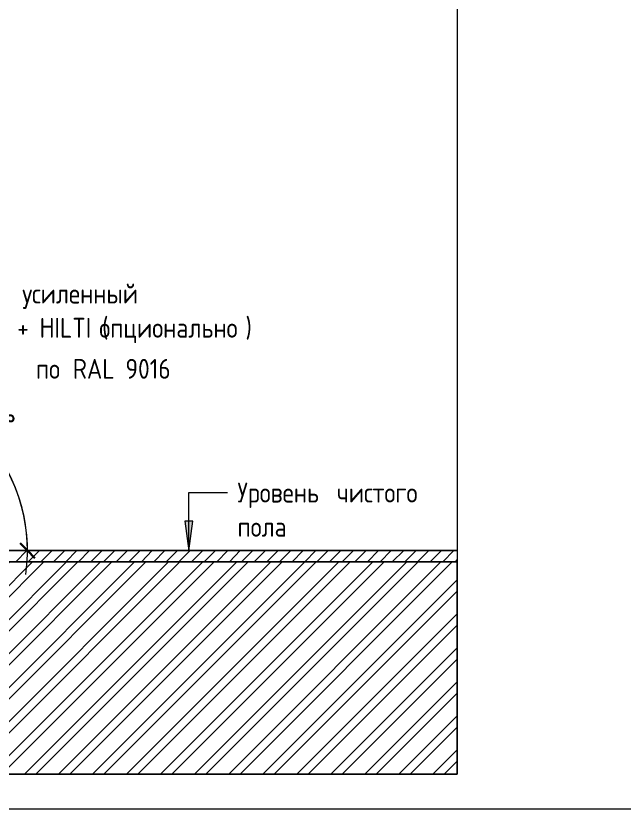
# Model space of a CAD drawing. Header units: millimetres. Extents: x 2518 to 53621, y 2061 to 18648.
# Drawn here: x 28973 to 32030, y 6857 to 10845 of the extents above; entities that cross this region are included whole.
import ezdxf

# ---------------------------------------------------------------- set-up
doc = ezdxf.new("R2010")
doc.units = ezdxf.units.MM
for name, color, linetype, lineweight in [('A-ANNO-DIMS', 7, 'Continuous', 9), ('A-ANNO-DIMS-50', 7, 'Continuous', 9), ('A-DETL', 7, 'Continuous', 9), ('A-DETL-6', 7, 'Continuous', 5), ('G-ANNO-TEXT', 7, 'Continuous', 9)]:
    doc.layers.add(name, color=color, linetype=linetype, lineweight=lineweight)
doc.layers.add('A-DETL-GENF-15', color=7, linetype='Continuous', lineweight=9, true_color=0xc0c0c0)
doc.styles.add('GOST Common_10', font='GOST_Common.ttf', dxfattribs={"width": 0.9, "height": 100})
doc.styles.add('ISOCPEUR_1', font='isocpeur.ttf', dxfattribs={"height": 100})
doc.dimstyles.new('ISO-2_0_1_0K__СРЕДНИЙ_1', dxfattribs={"dimscale": 304.8, "dimtxt": 99.598118, "dimasz": 0.246063, "dimexe": 0.393701, "dimexo": 0.246063, "dimgap": 0.164042, "dimtad": 1, "dimdec": 3, "dimrnd": 0.001, "dimdsep": 46, "dimtxsty": 'ISOCPEUR_1', "dimblk1": 'OBLIQUE', "dimblk2": 'OBLIQUE', "dimsah": 1, "dimcen": 0.09, "dimdle": 0.393701, "dimadec": 0, "dimazin": 0, "dimtfac": 1, "dimtdec": 4, "dimtix": 1, "dimtmove": 0, "dimatfit": 3, "dimfxl": 1, "dimtvp": 1, "dimtolj": 1, "dimtzin": 0, "dimarcsym": 2})

# ---------------------------------------------------------------- blocks, each defined once
blk = doc.blocks.new('DIMBLOCK42-Узел 9')
at = {"layer": 'A-ANNO-DIMS-50'}
for p, q in [((28181, 9006.5), (28181, 9171.5)), ((28181, 9006.5), (28181, 8886.5)), ((29030.8, 8156.6), (28910.8, 8156.6)), ((29030.8, 8156.6), (29030.8, 8156.6)), ((29030.8, 8156.6), (29195.8, 8156.6))]:
    blk.add_line(p, q, dxfattribs=at)
at = {"layer": 'A-ANNO-DIMS-50', "lineweight": 30}
for p, q in [((28181, 9006.5), (28218.5, 9044)), ((28181, 9006.5), (28143.5, 8969)), ((29030.8, 8156.6), (28993.3, 8194.1)), ((29030.8, 8156.6), (29068.3, 8119.1))]:
    blk.add_line(p, q, dxfattribs=at)
at = {"layer": 'A-ANNO-DIMS-50'}
for start, end in [(351.9097, 98.0903), (360, 90)]:
    blk.add_arc((28181, 8156.6), 849.8, start, end, dxfattribs=at)
at = {"layer": 'A-ANNO-DIMS-50', "color": 0, "insert": (28838.5, 8956.4), "char_height": 100, "width": 241.334, "attachment_point": 1, "rotation": 315, "line_spacing_factor": 1.149209, "style": 'ISOCPEUR_1'}
blk.add_mtext('90°', dxfattribs=at)
blk = doc.blocks.new('_Oblique')
at = {"color": 0, "linetype": 'ByBlock', "lineweight": -2}
blk.add_line((-0.5, -0.5), (0.5, 0.5), dxfattribs=at)

msp = doc.modelspace()

# ---------------------------------------------------------------- hatches: boundary and pattern name
at = {"layer": 'A-DETL-GENF-15'}
h = msp.add_hatch(dxfattribs=at)
h.set_pattern_fill('FP_12', color=256, style=0, pattern_type=2)
h.set_pattern_definition([(45, (18390.64, 0), (-85.5373, 85.5373), []), (45, (18447.67, 0), (-85.5373, 85.5373), [])])
h.paths.add_polyline_path([(31190.8741, 7032.6545), (31190.8741, 8099.4545), (25475.8741, 8099.4545), (25475.8741, 7032.6545), (27716.646, 7032.6545)])
at = {"layer": 'G-ANNO-TEXT'}
msp.add_hatch(color=256, dxfattribs=at).paths.add_polyline_path([(29841.6482, 8154.9114), (29861.3961, 8304.9114), (29821.9003, 8304.9114)])

# ---------------------------------------------------------------- linework, layer by layer
at = {"layer": 'A-DETL'}
for p, q in [((31190.8741, 13780.5878), (31190.8741, 7032.6545)), ((31190.8741, 8099.4545), (25475.8741, 8099.4545)), ((31190.8741, 7032.6545), (31190.8741, 8099.4545)), ((25475.8741, 7032.6545), (31190.8741, 7032.6545)), ((31190.8741, 7032.6545), (25475.8741, 7032.6545)), ((38390.8741, 6856.6045), (24833.3741, 6856.6045))]:
    msp.add_line(p, q, dxfattribs=at)
at = {"layer": 'A-DETL-6'}
for p, q in [((25475.8741, 8156.6045), (31190.8741, 8156.6045)), ((31190.8741, 8156.6045), (26881.3408, 8156.6045)), ((28972.6075, 8099.4545), (29027.6408, 8156.6045)), ((29033.9908, 8099.4545), (29091.1408, 8156.6045)), ((29097.4908, 8099.4545), (29154.6408, 8156.6045)), ((29160.9908, 8099.4545), (29218.1408, 8156.6045)), ((29224.4908, 8099.4545), (29279.5241, 8156.6045)), ((29287.9908, 8099.4545), (29343.0241, 8156.6045)), ((29349.3741, 8099.4545), (29406.5241, 8156.6045)), ((29412.8741, 8099.4545), (29470.0241, 8156.6045)), ((29476.3741, 8099.4545), (29533.5241, 8156.6045)), ((29539.8741, 8099.4545), (29597.0241, 8156.6045)), ((29571.6241, 8156.6045), (29584.3241, 8156.6045)), ((29603.3741, 8099.4545), (29658.4075, 8156.6045)), ((29666.8741, 8099.4545), (29721.9075, 8156.6045)), ((29728.2575, 8099.4545), (29785.4075, 8156.6045)), ((29791.7575, 8099.4545), (29848.9075, 8156.6045)), ((29855.2575, 8099.4545), (29912.4075, 8156.6045)), ((29918.7575, 8099.4545), (29975.9075, 8156.6045)), ((29982.2575, 8099.4545), (30037.2908, 8156.6045)), ((30045.7575, 8099.4545), (30100.7908, 8156.6045)), ((30107.1408, 8099.4545), (30164.2908, 8156.6045)), ((30170.6408, 8099.4545), (30227.7908, 8156.6045)), ((30234.1408, 8099.4545), (30291.2908, 8156.6045)), ((30297.6408, 8099.4545), (30354.7908, 8156.6045)), ((30361.1408, 8099.4545), (30416.1741, 8156.6045)), ((30424.6408, 8099.4545), (30479.6741, 8156.6045)), ((30486.0241, 8099.4545), (30543.1741, 8156.6045)), ((30549.5241, 8099.4545), (30606.6741, 8156.6045)), ((30613.0241, 8099.4545), (30670.1741, 8156.6045)), ((30676.5241, 8099.4545), (30733.6741, 8156.6045)), ((30740.0241, 8099.4545), (30795.0575, 8156.6045)), ((30803.5241, 8099.4545), (30858.5575, 8156.6045)), ((30864.9075, 8099.4545), (30922.0575, 8156.6045)), ((30928.4075, 8099.4545), (30985.5575, 8156.6045)), ((30991.9075, 8099.4545), (31049.0575, 8156.6045)), ((31055.4075, 8099.4545), (31112.5575, 8156.6045)), ((31118.9075, 8099.4545), (31173.9408, 8156.6045)), ((31190.8741, 8156.6045), (31190.8741, 7032.6545)), ((25475.8741, 8099.4545), (31190.8741, 8099.4545)), ((31182.4075, 8099.4545), (31190.8741, 8110.0378)), ((31190.8741, 8099.4545), (31190.8741, 7032.6545)), ((31190.8741, 7032.6545), (25475.8741, 7032.6545)), ((31190.8741, 7032.6545), (25475.8741, 7032.6545))]:
    msp.add_line(p, q, dxfattribs=at)
at = {"layer": 'G-ANNO-TEXT'}
for p, q in [((29841.6482, 8447.971), (30036.4619, 8447.971)), ((29841.6482, 8154.9114), (29841.6482, 8447.971)), ((29861.3961, 8304.9114), (29821.9003, 8304.9114)), ((29821.9003, 8304.9114), (29841.6482, 8154.9114)), ((29841.6482, 8154.9114), (29861.3961, 8304.9114))]:
    msp.add_line(p, q, dxfattribs=at)

# ---------------------------------------------------------------- texts
at = {"layer": 'G-ANNO-TEXT', "char_height": 100, "attachment_point": 1, "style": 'GOST Common_10'}
for s, insert, width in [('усиленный', (29004.7623, 9498.6026), 707.088375), (' + HILTI (', (28924.3951, 9326.6234), 566.392219), ('\\fGOST Common|b0|i0|c204|p34|;\\W.9;)', (30126.9263, 9326.6234), 43.291125), ('опционально', (29391.7154, 9326.6234), 891.075656), ('\\fGOST Common|b0|i0|c204|p34|;\\W.9; ', (29040.481, 9120.3404), 39.683531), (' RAL 9016', (29204.1919, 9120.3404), 642.151688), ('по', (29073.2232, 9120.3404), 158.734125), ('Уровень', (30086.4619, 8497.971), 566.392219), ('\\fGOST Common|b0|i0|c204|p34|;\\W.9; ', (30553.7823, 8497.971), 39.683531), ('\\fGOST Common|b0|i0|c204|p34|;\\W.9; ', (31047.8916, 8497.971), 32.468344), ('чистого', (30586.5244, 8497.971), 559.177031), ('пола', (30086.4619, 8325.9918), 324.683438), ('\\fGOST Common|b0|i0|c204|p34|;\\W.9; ', (29021.8313, 7872.2231), 10.822781)]:
    msp.add_mtext(s, dxfattribs=dict(at, insert=insert, width=width))

# ---------------------------------------------------------------- dimensions: what is measured, and where the dimension line sits
at = {"layer": 'A-ANNO-DIMS'}
dim = msp.add_angular_dim_3p(base=(28916.964, 8581.5284), center=(28180.9741, 8156.6045), p1=(29270.8221, 8156.6045), p2=(28180.9741, 9246.4524), dimstyle='ISO-2_0_1_0K__СРЕДНИЙ_1', override={"dimpost": '<>', "dimfxl": 1541.277692}, dxfattribs=at)
dim.commit()
dim.dimension.update_dxf_attribs({"geometry": 'DIMBLOCK42-Узел 9', "text_midpoint": (28852.618, 8828.2484)})

doc.saveas('drawing.dxf')
